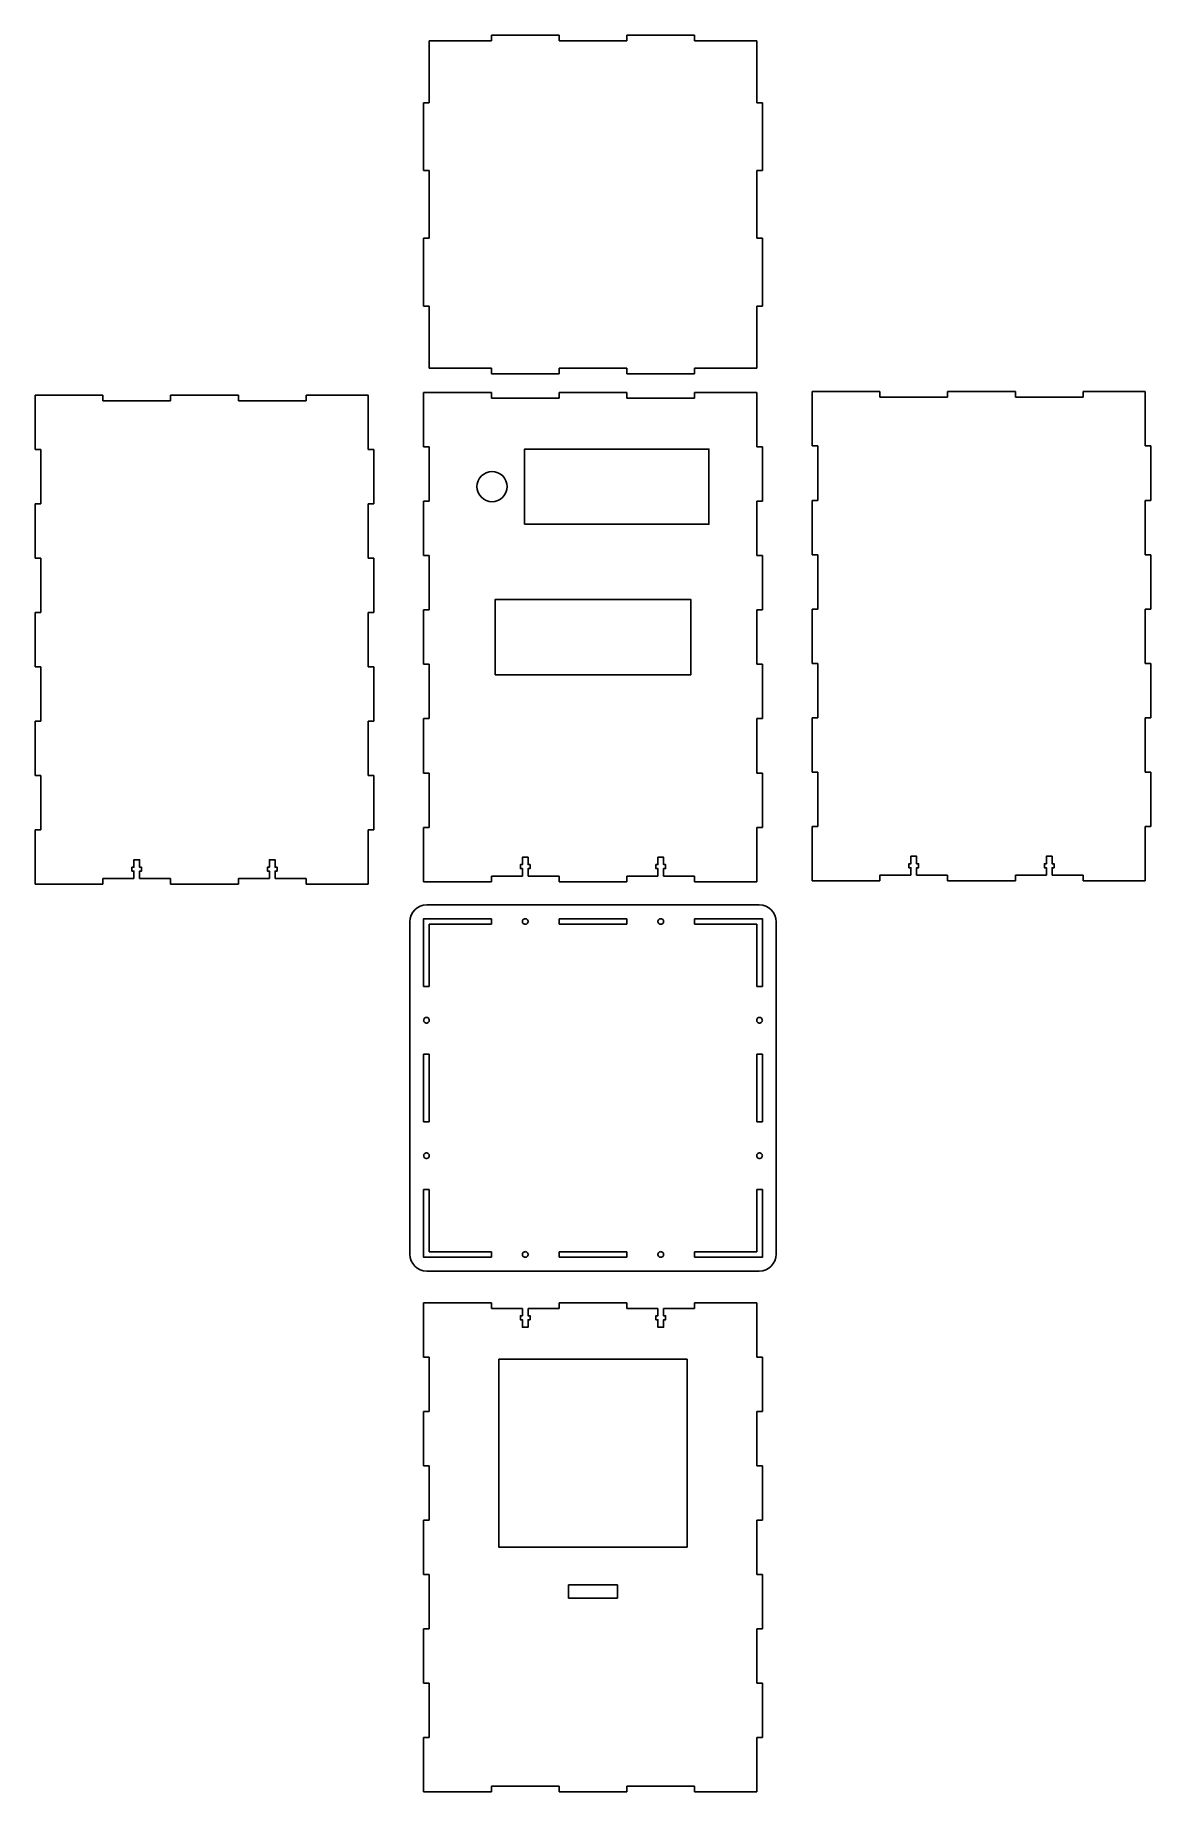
# Model space of a CAD drawing. Extents: x -282 to 311, y -813 to 121.
import ezdxf

# ---------------------------------------------------------------- set-up
doc = ezdxf.new("R2010")
doc.units = 0
doc.layers.add('LAYER_1', color=7, linetype='CONTINUOUS')

msp = doc.modelspace()

# ---------------------------------------------------------------- linework, layer by layer
at = {"layer": 'LAYER_1'}
for points in [[(-72.64, 117.7), (-39.64, 117.7)], [(-72.64, 84.71), (-72.64, 117.7)], [(-39.64, 120.7), (-39.64, 117.7)], [(-39.64, 120.7), (-3.64, 120.7)], [(-3.64, 120.7), (-3.64, 117.7)], [(-3.64, 117.7), (32.36, 117.7)], [(32.36, 120.7), (32.36, 117.7)], [(32.36, 120.7), (68.36, 120.7)], [(68.36, 120.7), (68.36, 117.7)], [(68.36, 117.7), (101.36, 117.7)], [(101.36, 84.71), (101.36, 117.7)], [(-75.64, 48.7), (-75.64, 84.71)], [(-72.64, 84.71), (-75.64, 84.71)], [(104.36, 84.71), (101.36, 84.71)], [(104.36, 48.7), (104.36, 84.71)], [(-72.64, 48.7), (-75.64, 48.7)], [(-72.64, 12.7), (-72.64, 48.7)], [(101.36, 12.7), (101.36, 48.7)], [(104.36, 48.7), (101.36, 48.7)], [(-75.64, -23.29), (-75.64, 12.7)], [(-72.64, 12.7), (-75.64, 12.7)], [(104.36, 12.7), (101.36, 12.7)], [(104.36, -23.29), (104.36, 12.7)], [(-72.64, -23.29), (-75.64, -23.29)], [(-72.64, -56.3), (-72.64, -23.29)], [(101.36, -56.3), (101.36, -23.29)], [(104.36, -23.29), (101.36, -23.29)], [(-72.64, -56.3), (-39.64, -56.3)], [(-39.64, -56.3), (-39.64, -59.29)], [(-39.64, -59.29), (-3.64, -59.29)], [(-3.64, -56.3), (-3.64, -59.29)], [(-3.64, -56.3), (32.36, -56.3)], [(32.36, -56.3), (32.36, -59.29)], [(32.36, -59.29), (68.36, -59.29)], [(68.36, -56.3), (68.36, -59.29)], [(68.36, -56.3), (101.36, -56.3)], [(-282.12, -70.63), (-246.12, -70.63)], [(-282.12, -99.52), (-282.12, -70.63)], [(-246.12, -70.63), (-246.12, -73.63)], [(-246.12, -73.63), (-210.12, -73.63)], [(-210.12, -70.63), (-210.12, -73.63)], [(-210.12, -70.63), (-174.12, -70.63)], [(-174.12, -70.63), (-174.12, -73.63)], [(-174.12, -73.63), (-138.12, -73.63)], [(-138.12, -70.63), (-138.12, -73.63)], [(-138.12, -70.63), (-105.12, -70.63)], [(-105.12, -99.52), (-105.12, -70.63)], [(-75.64, -69.3), (-39.64, -69.3)], [(-75.64, -98.18), (-75.64, -69.3)], [(-39.64, -69.3), (-39.64, -72.29)], [(-39.64, -72.29), (-3.64, -72.29)], [(-3.64, -69.3), (-3.64, -72.29)], [(-3.64, -69.3), (32.36, -69.3)], [(32.36, -69.3), (32.36, -72.29)], [(32.36, -72.29), (68.36, -72.29)], [(68.36, -69.3), (68.36, -72.29)], [(68.36, -69.3), (101.36, -69.3)], [(101.36, -98.18), (101.36, -69.3)], [(130.85, -68.8), (166.85, -68.8)], [(130.85, -97.69), (130.85, -68.8)], [(166.85, -68.8), (166.85, -71.8)], [(166.85, -71.8), (202.85, -71.8)], [(202.85, -68.8), (202.85, -71.8)], [(202.85, -68.8), (238.85, -68.8)], [(238.85, -68.8), (238.85, -71.8)], [(238.85, -71.8), (274.85, -71.8)], [(274.85, -68.8), (274.85, -71.8)], [(274.85, -68.8), (307.85, -68.8)], [(307.85, -97.69), (307.85, -68.8)], [(-279.12, -99.52), (-282.12, -99.52)], [(-279.12, -128.41), (-279.12, -99.52)], [(-102.12, -99.52), (-105.12, -99.52)], [(-102.12, -128.41), (-102.12, -99.52)], [(-72.64, -98.18), (-75.64, -98.18)], [(-72.64, -127.07), (-72.64, -98.18)], [(104.36, -98.18), (101.36, -98.18)], [(104.36, -127.07), (104.36, -98.18)], [(133.85, -97.69), (130.85, -97.69)], [(133.85, -126.58), (133.85, -97.69)], [(310.85, -97.69), (307.85, -97.69)], [(310.85, -126.58), (310.85, -97.69)], [(-282.12, -157.3), (-282.12, -128.41)], [(-279.12, -128.41), (-282.12, -128.41)], [(-105.12, -157.3), (-105.12, -128.41)], [(-102.12, -128.41), (-105.12, -128.41)], [(-75.64, -155.96), (-75.64, -127.07)], [(-72.64, -127.07), (-75.64, -127.07)], [(101.36, -155.96), (101.36, -127.07)], [(104.36, -127.07), (101.36, -127.07)], [(130.85, -155.47), (130.85, -126.58)], [(133.85, -126.58), (130.85, -126.58)], [(307.85, -155.47), (307.85, -126.58)], [(310.85, -126.58), (307.85, -126.58)], [(-279.12, -157.3), (-282.12, -157.3)], [(-279.12, -186.19), (-279.12, -157.3)], [(-102.12, -157.3), (-105.12, -157.3)], [(-102.12, -186.19), (-102.12, -157.3)], [(-72.64, -155.96), (-75.64, -155.96)], [(-72.64, -184.85), (-72.64, -155.96)], [(104.36, -155.96), (101.36, -155.96)], [(104.36, -184.85), (104.36, -155.96)], [(133.85, -155.47), (130.85, -155.47)], [(133.85, -184.35), (133.85, -155.47)], [(310.85, -155.47), (307.85, -155.47)], [(310.85, -184.35), (310.85, -155.47)], [(-282.12, -215.07), (-282.12, -186.19)], [(-279.12, -186.19), (-282.12, -186.19)], [(-105.12, -215.07), (-105.12, -186.19)], [(-102.12, -186.19), (-105.12, -186.19)], [(-75.64, -213.74), (-75.64, -184.85)], [(-72.64, -184.85), (-75.64, -184.85)], [(101.36, -213.74), (101.36, -184.85)], [(104.36, -184.85), (101.36, -184.85)], [(130.85, -213.24), (130.85, -184.35)], [(133.85, -184.35), (130.85, -184.35)], [(307.85, -213.24), (307.85, -184.35)], [(310.85, -184.35), (307.85, -184.35)], [(-72.64, -213.74), (-75.64, -213.74)], [(-72.64, -242.63), (-72.64, -213.74)], [(104.36, -213.74), (101.36, -213.74)], [(104.36, -242.63), (104.36, -213.74)], [(133.85, -213.24), (130.85, -213.24)], [(133.85, -242.13), (133.85, -213.24)], [(310.85, -213.24), (307.85, -213.24)], [(310.85, -242.13), (310.85, -213.24)], [(-279.12, -215.07), (-282.12, -215.07)], [(-279.12, -243.96), (-279.12, -215.07)], [(-102.12, -215.07), (-105.12, -215.07)], [(-102.12, -243.96), (-102.12, -215.07)], [(-75.64, -271.52), (-75.64, -242.63)], [(-72.64, -242.63), (-75.64, -242.63)], [(101.36, -271.52), (101.36, -242.63)], [(104.36, -242.63), (101.36, -242.63)], [(130.85, -271.02), (130.85, -242.13)], [(133.85, -242.13), (130.85, -242.13)], [(307.85, -271.02), (307.85, -242.13)], [(310.85, -242.13), (307.85, -242.13)], [(-282.12, -272.85), (-282.12, -243.96)], [(-279.12, -243.96), (-282.12, -243.96)], [(-105.12, -272.85), (-105.12, -243.96)], [(-102.12, -243.96), (-105.12, -243.96)], [(-279.12, -272.85), (-282.12, -272.85)], [(-279.12, -301.74), (-279.12, -272.85)], [(-102.12, -272.85), (-105.12, -272.85)], [(-102.12, -301.74), (-102.12, -272.85)], [(-72.64, -271.52), (-75.64, -271.52)], [(-72.64, -300.41), (-72.64, -271.52)], [(104.36, -271.52), (101.36, -271.52)], [(104.36, -300.41), (104.36, -271.52)], [(133.85, -271.02), (130.85, -271.02)], [(133.85, -299.91), (133.85, -271.02)], [(310.85, -271.02), (307.85, -271.02)], [(310.85, -299.91), (310.85, -271.02)], [(-282.12, -330.63), (-282.12, -301.74)], [(-279.12, -301.74), (-282.12, -301.74)], [(-105.12, -330.63), (-105.12, -301.74)], [(-102.12, -301.74), (-105.12, -301.74)], [(-75.64, -329.3), (-75.64, -300.41)], [(-72.64, -300.41), (-75.64, -300.41)], [(101.36, -329.3), (101.36, -300.41)], [(104.36, -300.41), (101.36, -300.41)], [(130.85, -328.8), (130.85, -299.91)], [(133.85, -299.91), (130.85, -299.91)], [(307.85, -328.8), (307.85, -299.91)], [(310.85, -299.91), (307.85, -299.91)], [(-20.14, -326.29), (-20.14, -322.34), (-19.09, -322.34), (-19.09, -320.24), (-20.14, -320.24), (-20.14, -316.29), (-23.14, -316.29), (-23.14, -320.24), (-24.19, -320.24), (-24.19, -322.34), (-23.14, -322.34), (-23.14, -326.29)], [(51.86, -326.29), (51.86, -322.34), (52.91, -322.34), (52.91, -320.24), (51.86, -320.24), (51.86, -316.29), (48.86, -316.29), (48.86, -320.24), (47.81, -320.24), (47.81, -322.34), (48.86, -322.34), (48.86, -326.29)], [(186.35, -325.8), (186.35, -321.85), (187.4, -321.85), (187.4, -319.75), (186.35, -319.75), (186.35, -315.8), (183.35, -315.8), (183.35, -319.75), (182.3, -319.75), (182.3, -321.85), (183.35, -321.85), (183.35, -325.8)], [(258.35, -325.8), (258.35, -321.85), (259.4, -321.85), (259.4, -319.75), (258.35, -319.75), (258.35, -315.8), (255.35, -315.8), (255.35, -319.75), (254.3, -319.75), (254.3, -321.85), (255.35, -321.85), (255.35, -325.8)], [(-226.62, -327.63), (-226.62, -323.68), (-225.57, -323.68), (-225.57, -321.58), (-226.62, -321.58), (-226.62, -317.63), (-229.62, -317.63), (-229.62, -321.58), (-230.67, -321.58), (-230.67, -323.68), (-229.62, -323.68), (-229.62, -327.63)], [(-154.62, -327.63), (-154.62, -323.68), (-153.57, -323.68), (-153.57, -321.58), (-154.62, -321.58), (-154.62, -317.63), (-157.62, -317.63), (-157.62, -321.58), (-158.67, -321.58), (-158.67, -323.68), (-157.62, -323.68), (-157.62, -327.63)], [(-39.64, -326.29), (-39.64, -329.3)], [(-23.14, -326.29), (-39.64, -326.29)], [(-3.63, -326.29), (-20.14, -326.29)], [(-3.64, -326.29), (-3.64, -329.3)], [(32.36, -326.29), (32.36, -329.3)], [(48.86, -326.29), (32.36, -326.29)], [(68.36, -326.29), (51.86, -326.29)], [(68.36, -326.29), (68.36, -329.3)], [(166.85, -325.8), (166.85, -328.8)], [(183.35, -325.8), (166.85, -325.8)], [(202.85, -325.8), (186.35, -325.8)], [(202.85, -325.8), (202.85, -328.8)], [(238.85, -325.8), (238.85, -328.8)], [(255.35, -325.8), (238.85, -325.8)], [(274.85, -325.8), (258.35, -325.8)], [(274.85, -325.8), (274.85, -328.8)], [(-282.12, -330.63), (-246.12, -330.63)], [(-246.12, -327.63), (-246.12, -330.63)], [(-229.62, -327.63), (-246.12, -327.63)], [(-210.12, -327.63), (-226.62, -327.63)], [(-210.12, -327.63), (-210.12, -330.63)], [(-210.12, -330.63), (-174.12, -330.63)], [(-174.12, -327.63), (-174.12, -330.63)], [(-157.62, -327.63), (-174.12, -327.63)], [(-138.12, -327.63), (-154.62, -327.63)], [(-138.12, -327.63), (-138.12, -330.63)], [(-138.12, -330.63), (-105.12, -330.63)], [(-75.64, -329.3), (-39.64, -329.3)], [(-3.64, -329.3), (32.36, -329.3)], [(68.36, -329.3), (101.36, -329.3)], [(130.85, -328.8), (166.85, -328.8)], [(202.85, -328.8), (238.85, -328.8)], [(274.85, -328.8), (307.85, -328.8)], [(-75.64, -384.95), (-75.64, -348.95), (-39.64, -348.95)], [(-72.64, -351.95), (-39.64, -351.95)], [(-72.64, -384.95), (-72.64, -351.95)], [(-39.64, -348.95), (-39.64, -351.95)], [(-39.64, -348.95), (-39.64, -351.95)], [(-3.64, -348.95), (-3.64, -351.95)], [(-3.64, -348.95), (32.36, -348.95)], [(-3.64, -348.95), (-3.64, -351.95)], [(-3.64, -351.95), (32.36, -351.95)], [(32.36, -348.95), (32.36, -351.95)], [(32.36, -348.95), (32.36, -351.95)], [(68.36, -348.95), (68.36, -351.95)], [(68.36, -348.95), (104.36, -348.95), (104.36, -384.95)], [(68.36, -348.95), (68.36, -351.95)], [(68.36, -351.95), (101.36, -351.95)], [(101.36, -384.95), (101.36, -351.95)], [(-72.64, -384.95), (-75.64, -384.95)], [(-75.64, -384.95), (-72.64, -384.95)], [(104.36, -384.95), (101.36, -384.95)], [(-72.64, -420.95), (-75.64, -420.95)], [(-75.64, -420.95), (-75.64, -456.95)], [(-75.64, -420.95), (-72.64, -420.95)], [(-72.64, -456.95), (-72.64, -420.95)], [(101.36, -456.95), (101.36, -420.95)], [(104.36, -420.95), (101.36, -420.95)], [(104.36, -456.95), (104.36, -420.95)], [(-72.64, -456.95), (-75.64, -456.95)], [(104.36, -456.95), (101.36, -456.95)], [(-72.64, -492.95), (-75.64, -492.95)], [(-39.64, -528.95), (-75.64, -528.95), (-75.64, -492.95)], [(-72.64, -525.96), (-72.64, -492.95)], [(104.36, -492.95), (104.36, -528.95), (68.36, -528.95)], [(101.36, -525.96), (101.36, -492.95)], [(104.36, -492.95), (101.36, -492.95)], [(-72.64, -525.96), (-39.64, -525.96)], [(-39.64, -525.96), (-39.64, -528.95)], [(-39.64, -525.96), (-39.64, -528.95)], [(-3.64, -525.96), (-3.64, -528.95)], [(-3.64, -525.96), (32.36, -525.96)], [(-3.64, -528.95), (32.36, -528.95)], [(-3.63, -525.96), (-3.63, -528.95)], [(32.36, -525.96), (32.36, -528.95)], [(68.36, -525.96), (68.36, -528.95)], [(68.36, -525.96), (101.36, -525.96)], [(-75.64, -553.11), (-39.64, -553.11)], [(-75.64, -582), (-75.64, -553.11)], [(-39.64, -553.11), (-39.64, -556.11)], [(-39.64, -556.11), (-23.14, -556.11)], [(-23.14, -556.11), (-23.14, -560.06), (-24.19, -560.06), (-24.19, -562.16), (-23.14, -562.16), (-23.14, -566.11), (-20.14, -566.11), (-20.14, -562.16), (-19.09, -562.16), (-19.09, -560.06), (-20.14, -560.06), (-20.14, -556.11)], [(-20.13, -556.11), (-3.63, -556.11)], [(-3.64, -553.11), (-3.64, -556.11)], [(-3.64, -553.11), (32.36, -553.11)], [(32.36, -553.11), (32.36, -556.11)], [(32.36, -556.11), (48.86, -556.11)], [(48.86, -556.11), (48.86, -560.06), (47.81, -560.06), (47.81, -562.16), (48.86, -562.16), (48.86, -566.11), (51.86, -566.11), (51.86, -562.16), (52.91, -562.16), (52.91, -560.06), (51.86, -560.06), (51.86, -556.11)], [(51.86, -556.11), (68.36, -556.11)], [(68.36, -553.11), (68.36, -556.11)], [(68.36, -553.11), (101.36, -553.11)], [(101.36, -582), (101.36, -553.11)], [(-72.64, -582), (-75.64, -582)], [(-72.64, -610.89), (-72.64, -582)], [(104.36, -582), (101.36, -582)], [(104.36, -610.89), (104.36, -582)], [(-75.64, -639.77), (-75.64, -610.89)], [(-72.64, -610.89), (-75.64, -610.89)], [(101.36, -639.77), (101.36, -610.89)], [(104.36, -610.89), (101.36, -610.89)], [(-72.64, -639.77), (-75.64, -639.77)], [(-72.64, -668.66), (-72.64, -639.77)], [(104.36, -639.77), (101.36, -639.77)], [(104.36, -668.66), (104.36, -639.77)], [(-75.64, -697.55), (-75.64, -668.66)], [(-72.64, -668.66), (-75.64, -668.66)], [(101.36, -697.55), (101.36, -668.66)], [(104.36, -668.66), (101.36, -668.66)], [(-72.64, -697.55), (-75.64, -697.55)], [(-72.64, -726.44), (-72.64, -697.55)], [(104.36, -697.55), (101.36, -697.55)], [(104.36, -726.44), (104.36, -697.55)], [(-75.64, -755.33), (-75.64, -726.44)], [(-72.64, -726.44), (-75.64, -726.44)], [(101.36, -755.33), (101.36, -726.44)], [(104.36, -726.44), (101.36, -726.44)], [(-72.64, -755.33), (-75.64, -755.33)], [(-72.64, -784.22), (-72.64, -755.33)], [(104.36, -755.33), (101.36, -755.33)], [(104.36, -784.22), (104.36, -755.33)], [(-75.64, -813.11), (-75.64, -784.22)], [(-72.64, -784.22), (-75.64, -784.22)], [(101.36, -813.11), (101.36, -784.22)], [(104.36, -784.22), (101.36, -784.22)], [(-39.64, -810.11), (-39.64, -813.11)], [(-39.64, -810.11), (-3.64, -810.11)], [(-3.64, -810.11), (-3.64, -813.11)], [(32.36, -810.11), (32.36, -813.11)], [(32.36, -810.11), (68.36, -810.11)], [(68.36, -810.11), (68.36, -813.11)], [(-75.64, -813.11), (-39.64, -813.11)], [(-3.64, -813.11), (32.36, -813.11)], [(68.36, -813.11), (101.36, -813.11)]]:
    msp.add_lwpolyline(points, dxfattribs=at)
at = {"layer": 'LAYER_1', "color": 250}
for points in [[(-21.99, -139.3), (76.01, -139.3), (76.01, -99.3), (-21.99, -99.3), (-21.99, -139.3)], [(-39.29, -111.3), (-40.85, -111.45), (-42.35, -111.91), (-43.73, -112.64), (-44.94, -113.64), (-45.94, -114.85), (-46.68, -116.23), (-47.13, -117.74), (-47.29, -119.3), (-47.13, -120.86), (-46.68, -122.36), (-45.94, -123.74), (-44.94, -124.95), (-43.73, -125.95), (-42.35, -126.69), (-40.85, -127.14), (-39.29, -127.3), (-37.73, -127.14), (-36.22, -126.69), (-34.84, -125.95), (-33.63, -124.95), (-32.63, -123.74), (-31.89, -122.36), (-31.44, -120.86), (-31.29, -119.3), (-31.44, -117.74), (-31.89, -116.23), (-32.63, -114.85), (-33.63, -113.64), (-34.84, -112.64), (-36.22, -111.91), (-37.73, -111.45)], [(-37.64, -219.3), (66.36, -219.3), (66.36, -179.3), (-37.64, -179.3), (-37.64, -219.3)], [(64.36, -683.11), (-35.64, -683.11), (-35.64, -583.11), (64.36, -583.11), (64.36, -683.11)], [(27.36, -710.11), (1.36, -710.11), (1.36, -703.11), (27.36, -703.11), (27.36, -710.11)]]:
    msp.add_lwpolyline(points, close=True, dxfattribs=at)
at = {"layer": 'LAYER_1'}
for points in [[(-74.01, -341.63), (102.74, -341.63), (104.54, -341.81), (106.21, -342.34), (107.73, -343.16), (109.06, -344.26), (110.15, -345.58), (110.98, -347.1), (111.5, -348.78), (111.69, -350.58), (111.69, -527.33), (111.5, -529.13), (110.98, -530.81), (110.15, -532.33), (109.06, -533.65), (107.73, -534.75), (106.21, -535.57), (104.54, -536.1), (102.74, -536.28), (-74.01, -536.28), (-75.81, -536.1), (-77.49, -535.57), (-79.01, -534.75), (-80.33, -533.65), (-81.43, -532.33), (-82.26, -530.81), (-82.78, -529.13), (-82.96, -527.33), (-82.96, -350.58), (-82.78, -348.78), (-82.26, -347.1), (-81.43, -345.58), (-80.33, -344.26), (-79.01, -343.16), (-77.49, -342.34), (-75.81, -341.81), (-74.01, -341.63)], [(-21.64, -348.95), (-21.34, -348.98), (-21.05, -349.07), (-20.8, -349.21), (-20.58, -349.39), (-20.39, -349.61), (-20.26, -349.87), (-20.17, -350.15), (-20.14, -350.45), (-20.17, -350.75), (-20.26, -351.04), (-20.39, -351.29), (-20.58, -351.51), (-20.8, -351.7), (-21.05, -351.83), (-21.34, -351.92), (-21.64, -351.95), (-21.94, -351.92), (-22.22, -351.83), (-22.48, -351.7), (-22.7, -351.51), (-22.88, -351.29), (-23.02, -351.04), (-23.11, -350.75), (-23.14, -350.45), (-23.11, -350.15), (-23.02, -349.87), (-22.88, -349.61), (-22.7, -349.39), (-22.48, -349.21), (-22.22, -349.07), (-21.94, -348.98), (-21.64, -348.95)], [(50.36, -348.95), (50.67, -348.98), (50.95, -349.07), (51.2, -349.21), (51.42, -349.39), (51.61, -349.61), (51.75, -349.87), (51.83, -350.15), (51.86, -350.45), (51.83, -350.75), (51.75, -351.04), (51.61, -351.29), (51.42, -351.51), (51.2, -351.7), (50.95, -351.83), (50.67, -351.92), (50.36, -351.95), (50.06, -351.92), (49.78, -351.83), (49.52, -351.7), (49.3, -351.51), (49.12, -351.29), (48.98, -351.04), (48.89, -350.75), (48.86, -350.45), (48.89, -350.15), (48.98, -349.87), (49.12, -349.61), (49.3, -349.39), (49.52, -349.21), (49.78, -349.07), (50.06, -348.98), (50.36, -348.95)], [(-75.64, -402.95), (-75.61, -402.65), (-75.52, -402.37), (-75.38, -402.12), (-75.2, -401.89), (-74.98, -401.71), (-74.72, -401.57), (-74.44, -401.48), (-74.14, -401.45), (-73.83, -401.48), (-73.55, -401.57), (-73.3, -401.71), (-73.08, -401.89), (-72.89, -402.12), (-72.76, -402.37), (-72.67, -402.65), (-72.64, -402.95), (-72.67, -403.26), (-72.76, -403.54), (-72.89, -403.79), (-73.08, -404.01), (-73.3, -404.2), (-73.55, -404.34), (-73.83, -404.42), (-74.14, -404.45), (-74.44, -404.42), (-74.72, -404.34), (-74.98, -404.2), (-75.2, -404.01), (-75.38, -403.79), (-75.52, -403.54), (-75.61, -403.26), (-75.64, -402.95)], [(101.36, -402.95), (101.39, -402.65), (101.48, -402.37), (101.62, -402.12), (101.8, -401.89), (102.02, -401.71), (102.28, -401.57), (102.56, -401.48), (102.86, -401.45), (103.16, -401.48), (103.45, -401.57), (103.7, -401.71), (103.92, -401.89), (104.11, -402.12), (104.24, -402.37), (104.33, -402.65), (104.36, -402.95), (104.33, -403.26), (104.24, -403.54), (104.11, -403.79), (103.92, -404.01), (103.7, -404.2), (103.45, -404.34), (103.16, -404.42), (102.86, -404.45), (102.56, -404.42), (102.28, -404.34), (102.02, -404.2), (101.8, -404.01), (101.62, -403.79), (101.48, -403.54), (101.39, -403.26), (101.36, -402.95)], [(-75.64, -474.95), (-75.61, -474.65), (-75.52, -474.37), (-75.38, -474.11), (-75.2, -473.89), (-74.98, -473.71), (-74.72, -473.57), (-74.44, -473.48), (-74.14, -473.45), (-73.83, -473.48), (-73.55, -473.57), (-73.3, -473.71), (-73.08, -473.89), (-72.89, -474.11), (-72.76, -474.37), (-72.67, -474.65), (-72.64, -474.95), (-72.67, -475.25), (-72.76, -475.54), (-72.89, -475.79), (-73.08, -476.01), (-73.3, -476.2), (-73.55, -476.33), (-73.83, -476.42), (-74.14, -476.45), (-74.44, -476.42), (-74.72, -476.33), (-74.98, -476.2), (-75.2, -476.01), (-75.38, -475.79), (-75.52, -475.54), (-75.61, -475.25), (-75.64, -474.95)], [(101.36, -474.95), (101.39, -474.65), (101.48, -474.37), (101.62, -474.11), (101.8, -473.89), (102.02, -473.71), (102.28, -473.57), (102.56, -473.48), (102.86, -473.45), (103.16, -473.48), (103.45, -473.57), (103.7, -473.71), (103.92, -473.89), (104.11, -474.11), (104.24, -474.37), (104.33, -474.65), (104.36, -474.95), (104.33, -475.25), (104.24, -475.54), (104.11, -475.79), (103.92, -476.01), (103.7, -476.2), (103.45, -476.33), (103.16, -476.42), (102.86, -476.45), (102.56, -476.42), (102.28, -476.33), (102.02, -476.2), (101.8, -476.01), (101.62, -475.79), (101.48, -475.54), (101.39, -475.25), (101.36, -474.95)], [(-21.64, -525.95), (-21.33, -525.99), (-21.05, -526.07), (-20.8, -526.21), (-20.57, -526.39), (-20.39, -526.62), (-20.25, -526.87), (-20.17, -527.15), (-20.14, -527.45), (-20.17, -527.76), (-20.25, -528.04), (-20.39, -528.29), (-20.57, -528.52), (-20.8, -528.7), (-21.05, -528.84), (-21.33, -528.92), (-21.64, -528.95), (-21.94, -528.92), (-22.22, -528.84), (-22.47, -528.7), (-22.7, -528.52), (-22.88, -528.29), (-23.02, -528.04), (-23.1, -527.76), (-23.14, -527.45), (-23.1, -527.15), (-23.02, -526.87), (-22.88, -526.62), (-22.7, -526.39), (-22.47, -526.21), (-22.22, -526.07), (-21.94, -525.99), (-21.64, -525.95)], [(50.36, -525.95), (50.67, -525.99), (50.95, -526.07), (51.2, -526.21), (51.42, -526.39), (51.61, -526.62), (51.75, -526.87), (51.83, -527.15), (51.86, -527.45), (51.83, -527.76), (51.75, -528.04), (51.61, -528.29), (51.42, -528.52), (51.2, -528.7), (50.95, -528.84), (50.67, -528.92), (50.36, -528.95), (50.06, -528.92), (49.78, -528.84), (49.52, -528.7), (49.3, -528.52), (49.12, -528.29), (48.98, -528.04), (48.89, -527.76), (48.86, -527.45), (48.89, -527.15), (48.98, -526.87), (49.12, -526.62), (49.3, -526.39), (49.52, -526.21), (49.78, -526.07), (50.06, -525.99), (50.36, -525.95)]]:
    msp.add_lwpolyline(points, close=True, dxfattribs=at)

doc.saveas('drawing.dxf')
